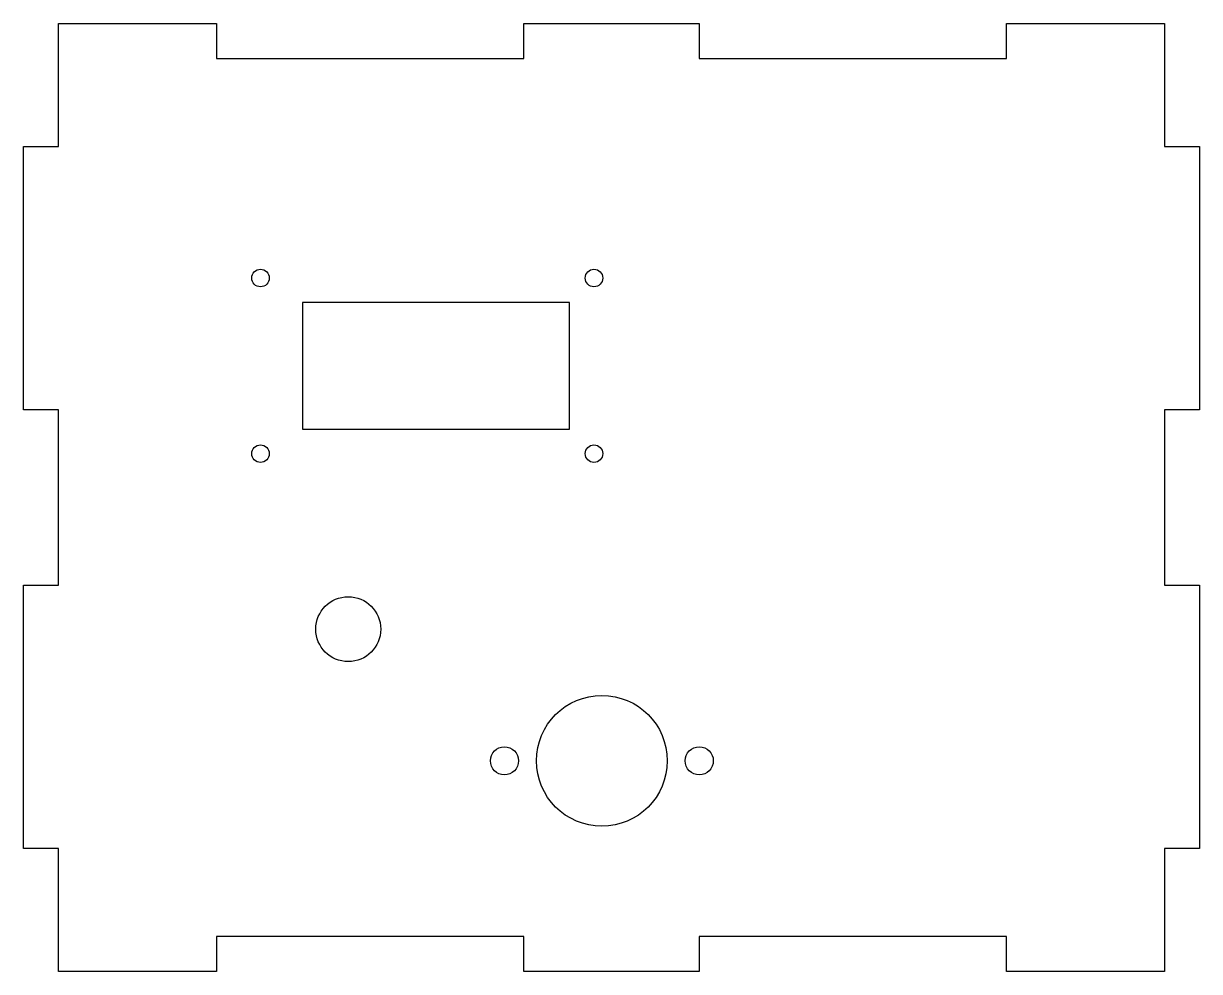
# Model space of a CAD drawing. Header units: millimetres. Extents: x -67 to 67, y -10 to 98.
import ezdxf

# ---------------------------------------------------------------- set-up
doc = ezdxf.new("R2010")
doc.units = ezdxf.units.MM
doc.layers.get('0').update_dxf_attribs({"linetype": 'CONTINUOUS'})

msp = doc.modelspace()

# ---------------------------------------------------------------- linework, layer by layer
for points in [[(-45, -10), (-63, -10), (-63, 4), (-67, 4), (-67, 34), (-63, 34), (-63, 54), (-67, 54), (-67, 84), (-63, 84), (-63, 98), (-45, 98), (-45, 94), (-10, 94), (-10, 98), (10, 98), (10, 94), (45, 94), (45, 98), (63, 98), (63, 84), (67, 84), (67, 54), (63, 54), (63, 34), (67, 34), (67, 4), (63, 4), (63, -10), (45, -10), (45, -6), (10, -6), (10, -10), (-10, -10), (-10, -6), (-45, -6)], [(-35.2, 51.8), (-4.8, 51.8), (-4.8, 66.2), (-35.2, 66.2)]]:
    msp.add_lwpolyline(points, close=True)
for centre, radius in [((-40, 69), 1), ((-2, 69), 1), ((-40, 49), 1), ((-2, 49), 1), ((-30, 29), 3.7), ((-1.1, 14), 7.45), ((-12.2, 14), 1.6), ((10, 14), 1.6)]:
    msp.add_circle(centre, radius)

doc.saveas('drawing.dxf')
